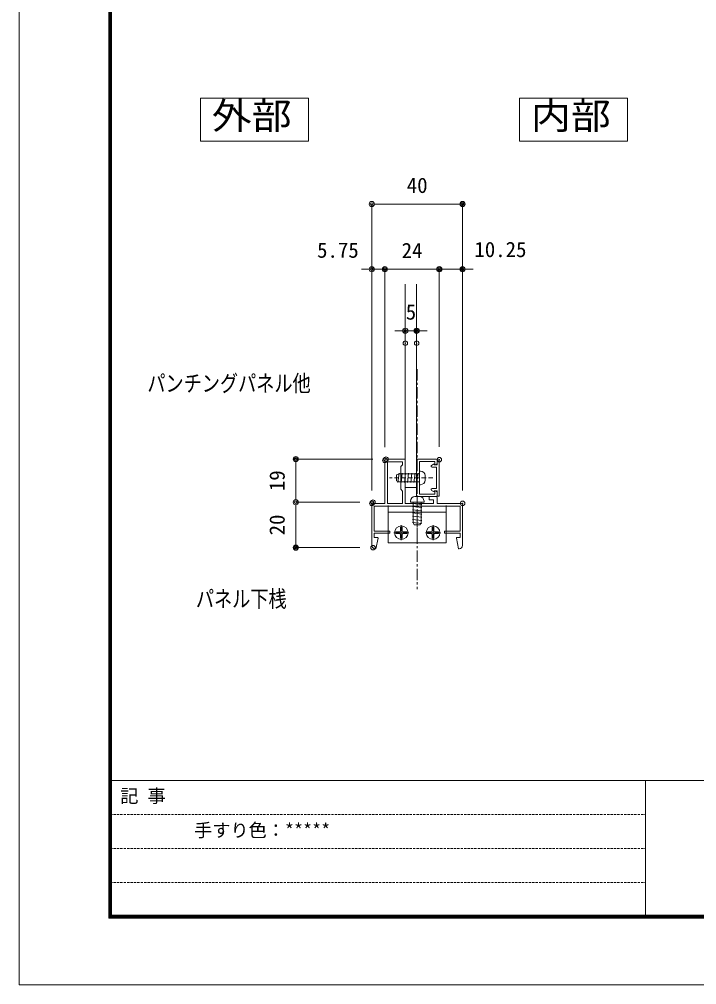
# Model space of a CAD drawing. Units: millimetres, scale not verified. Extents: x -1682 to 1682, y -1188 to 1188.
# Drawn here: x -1682 to -1085, y -1188 to -337 of the extents above; entities that cross this region are included whole.
import ezdxf
from ezdxf.enums import TextEntityAlignment as Align

# ---------------------------------------------------------------- set-up
doc = ezdxf.new("R2010")
doc.units = ezdxf.units.MM
doc.header["$LTSCALE"] = 8
doc.header["$PDMODE"] = 32
doc.header["$PDSIZE"] = 4
doc.linetypes.add('USER1', pattern=[2, 1.25, -0.25, 0.25, -0.25])
doc.linetypes.add('USER3', pattern=[0.375, 0.25, -0.125])
for name, color, linetype, lineweight in [('0-0_0', 7, 'Continuous', 18), ('0-1_DEFPOINTS', 7, 'Continuous', 18), ('0-6_WAKU', 7, 'Continuous', 18), ('0-A_6ﾊｯﾁﾝｸﾞ', 4, 'Continuous', 18), ('0-B_51破線ｱﾙﾐ', 3, 'USER3', 18), ('0-E_3中心線', 2, 'USER1', 18), ('0-F_41ｱﾙﾐ', 6, 'Continuous', 18), ('1-0_1手摺寸法', 3, 'Continuous', 18), ('1-1_42ｱﾙﾐ部品', 6, 'Continuous', 18), ('1-2_P4-12', 7, 'Continuous', 18), ('1-3_CYAN', 4, 'Continuous', 18)]:
    doc.layers.add(name, color=color, linetype=linetype, lineweight=lineweight)
doc.layers.add('0-3_MOJI', color=7, linetype='Continuous')
doc.styles.add('ＭＳ ゴシック', font='')
doc.styles.get('ＭＳ ゴシック').set_extended_font_data('MS Gothic')

# ---------------------------------------------------------------- blocks, each defined once
blk = doc.blocks.new('A$C43F735A4')
at = {"layer": '0-A_6ﾊｯﾁﾝｸﾞ'}
for p, q in [((5, 15.421), (1, 14.952)), ((5, 15.421), (1, 14.952)), ((5, 14.011), (1, 13.542)), ((5, 14.011), (1, 13.542)), ((1.25, 14.993), (1.664, 15.993)), ((1.25, 5.993), (1.25, 14.993)), ((4.336, 15.993), (1.664, 15.993)), ((4.75, 14.993), (4.336, 15.993)), ((4.75, 5.993), (4.75, 14.993)), ((5, 12.602), (1, 12.132)), ((5, 12.602), (1, 12.132)), ((5, 11.192), (1, 10.723)), ((5, 11.192), (1, 10.723)), ((5, 9.782), (1, 9.313)), ((5, 9.782), (1, 9.313)), ((0, 5.493), (0, 5.793)), ((5.8, 5.993), (0.2, 5.993)), ((5, 8.373), (1, 7.904)), ((5, 8.373), (1, 7.904)), ((5, 7.055), (1, 6.586)), ((5, 7.055), (1, 6.586)), ((6, 5.493), (6, 5.793)), ((4, 3.493), (2, 3.493))]:
    blk.add_line(p, q, dxfattribs=at)
for centre, radius, start, end in [((0.2, 5.793), 0.2, 90, 180), ((2, 5.493), 2, 180, 270), ((4, 5.493), 2, 270, 0), ((5.8, 5.793), 0.2, 0, 90)]:
    blk.add_arc(centre, radius, start, end, dxfattribs=at)
at = {"layer": '0-B_51破線ｱﾙﾐ'}
blk.add_line((3, 0), (3, 19.154), dxfattribs=at)
blk = doc.blocks.new('simozanuke')
at = {"layer": '0-A_6ﾊｯﾁﾝｸﾞ'}
for p, q in [((-10.295, -12), (-3.695, -12)), ((-7.87, -11.625), (-9.4, -11.625)), ((-9.4, -12.375), (-9.4, -11.625)), ((-7.87, -12.375), (-9.4, -12.375)), ((-7.37, -9.596), (-7.37, -11.125)), ((-6.62, -9.596), (-7.37, -9.596)), ((-6.995, -15.3), (-6.995, -8.7)), ((-6.62, -9.596), (-6.62, -11.125)), ((-6.12, -11.625), (-4.591, -11.625)), ((-6.12, -12.375), (-4.591, -12.375)), ((-4.591, -12.375), (-4.591, -11.625)), ((10.305, -12), (3.705, -12)), ((6.13, -11.625), (4.6, -11.625)), ((4.6, -12.375), (4.6, -11.625)), ((6.13, -12.375), (4.6, -12.375)), ((6.63, -9.596), (6.63, -11.125)), ((6.63, -9.596), (7.38, -9.596)), ((7.005, -15.3), (7.005, -8.7)), ((7.38, -9.596), (7.38, -11.125)), ((7.88, -11.625), (9.409, -11.625)), ((7.88, -12.375), (9.409, -12.375)), ((9.409, -12.375), (9.409, -11.625)), ((-7.37, -14.404), (-7.37, -12.875)), ((-6.62, -14.404), (-7.37, -14.404)), ((-6.62, -14.404), (-6.62, -12.875)), ((6.63, -14.404), (6.63, -12.875)), ((6.63, -14.404), (7.38, -14.404)), ((7.38, -14.404), (7.38, -12.875))]:
    blk.add_line(p, q, dxfattribs=at)
for centre in [(-6.995, -12), (7.005, -12)]:
    blk.add_circle(centre, 3, dxfattribs=at)
for centre, start, end in [((-7.87, -11.125), 270, 0), ((-7.87, -12.875), 0, 90), ((-6.12, -11.125), 180, 270), ((-6.12, -12.875), 90, 180), ((6.13, -11.125), 270, 0), ((6.13, -12.875), 0, 90), ((7.88, -11.125), 180, 270), ((7.88, -12.875), 90, 180)]:
    blk.add_arc(centre, 0.5, start, end, dxfattribs=at)
at = {"layer": '1-1_42ｱﾙﾐ部品'}
for p, q in [((-12.745, 0), (-12.745, -16.5)), ((12.755, 0), (12.755, -16.5)), ((12.755, -3), (-12.745, -3)), ((12.755, -16.5), (-12.745, -16.5))]:
    blk.add_line(p, q, dxfattribs=at)
blk = doc.blocks.new('_ORIGIN2')
at = {"layer": '0-0_0'}
blk.add_line((-0.5, 0), (-1, 0), dxfattribs=at)
for radius in [0.5, 0.25]:
    blk.add_circle((0, 0), radius, dxfattribs=at)
blk = doc.blocks.new('D65')
at = {"layer": '0-1_DEFPOINTS'}
for p in [(-1296.581, -300.69), (-1217.107, -300.69), (-1228.607, -338.69)]:
    blk.add_point(p, dxfattribs=at)
at = {"layer": '1-0_1手摺寸法', "color": 7}
for p, q in [((-1228.607, -300.69), (-1296.581, -300.69)), ((-1296.581, -334.09), (-1296.581, -305.29)), ((-1240.107, -338.69), (-1296.581, -338.69))]:
    blk.add_line(p, q, dxfattribs=at)
at = {"layer": '1-0_1手摺寸法', "xscale": 4.6, "yscale": 4.6}
for p, rotation in [((-1296.581, -300.69), 90), ((-1296.581, -338.69), 270)]:
    blk.add_blockref('_ORIGIN2', p, dxfattribs=dict(at, rotation=rotation))
at = {"layer": '1-0_1手摺寸法', "color": 7, "style": 'ＭＳ ゴシック'}
blk.add_text('19', height=13.49, rotation=90, dxfattribs=at).set_placement((-1302.331, -328.89), align=Align.BOTTOM_LEFT)
blk = doc.blocks.new('D66')
at = {"layer": '0-1_DEFPOINTS'}
for p in [(-1228.607, -338.69), (-1296.581, -378.69), (-1228.607, -378.69)]:
    blk.add_point(p, dxfattribs=at)
at = {"layer": '1-0_1手摺寸法', "color": 7}
for p, q in [((-1240.107, -338.69), (-1296.581, -338.69)), ((-1296.581, -343.29), (-1296.581, -374.09)), ((-1240.107, -378.69), (-1296.581, -378.69))]:
    blk.add_line(p, q, dxfattribs=at)
at = {"layer": '1-0_1手摺寸法', "xscale": 4.6, "yscale": 4.6}
for p, rotation in [((-1296.581, -338.69), 90), ((-1296.581, -378.69), 270)]:
    blk.add_blockref('_ORIGIN2', p, dxfattribs=dict(at, rotation=rotation))
at = {"layer": '1-0_1手摺寸法', "color": 7, "style": 'ＭＳ ゴシック'}
blk.add_text('20', height=13.49, rotation=90, dxfattribs=at).set_placement((-1302.331, -367.89), align=Align.BOTTOM_LEFT)
blk = doc.blocks.new('D67')
at = {"layer": '0-1_DEFPOINTS'}
for p in [(-1149.607, -75.786), (-1229.607, -339.69), (-1149.607, -339.69)]:
    blk.add_point(p, dxfattribs=at)
at = {"layer": '1-0_1手摺寸法', "color": 7}
for p, q in [((-1229.607, -328.19), (-1229.607, -75.786)), ((-1225.007, -75.786), (-1154.207, -75.786)), ((-1149.607, -328.19), (-1149.607, -75.786))]:
    blk.add_line(p, q, dxfattribs=at)
at = {"layer": '1-0_1手摺寸法', "xscale": 4.6, "yscale": 4.6, "rotation": 180}
blk.add_blockref('_ORIGIN2', (-1229.607, -75.786), dxfattribs=at)
at = {"layer": '1-0_1手摺寸法', "xscale": 4.6, "yscale": 4.6}
blk.add_blockref('_ORIGIN2', (-1149.607, -75.786), dxfattribs=at)
at = {"layer": '1-0_1手摺寸法', "color": 7, "style": 'ＭＳ ゴシック'}
blk.add_text('40', height=13.49, dxfattribs=at).set_placement((-1198.807, -70.036), align=Align.BOTTOM_LEFT)
blk = doc.blocks.new('D68')
at = {"layer": '0-1_DEFPOINTS'}
for p in [(-1170.107, -133.217), (-1218.107, -301.69), (-1170.107, -301.19)]:
    blk.add_point(p, dxfattribs=at)
at = {"layer": '1-0_1手摺寸法', "color": 7}
for p, q in [((-1218.107, -290.19), (-1218.107, -133.217)), ((-1213.507, -133.217), (-1174.707, -133.217)), ((-1170.107, -289.69), (-1170.107, -133.217))]:
    blk.add_line(p, q, dxfattribs=at)
at = {"layer": '1-0_1手摺寸法', "xscale": 4.6, "yscale": 4.6, "rotation": 180}
blk.add_blockref('_ORIGIN2', (-1218.107, -133.217), dxfattribs=at)
at = {"layer": '1-0_1手摺寸法', "xscale": 4.6, "yscale": 4.6}
blk.add_blockref('_ORIGIN2', (-1170.107, -133.217), dxfattribs=at)
at = {"layer": '1-0_1手摺寸法', "color": 7, "style": 'ＭＳ ゴシック'}
blk.add_text('24', height=13.49, dxfattribs=at).set_placement((-1203.307, -127.467), align=Align.BOTTOM_LEFT)
blk = doc.blocks.new('D69')
at = {"layer": '0-1_DEFPOINTS'}
for p in [(-1218.107, -133.217), (-1218.107, -301.69), (-1229.607, -339.69)]:
    blk.add_point(p, dxfattribs=at)
at = {"layer": '1-0_1手摺寸法', "color": 7}
for p, q in [((-1234.207, -133.217), (-1238.807, -133.217)), ((-1229.607, -328.19), (-1229.607, -133.217)), ((-1229.607, -133.217), (-1218.107, -133.217)), ((-1218.107, -290.19), (-1218.107, -133.217)), ((-1213.507, -133.217), (-1208.907, -133.217))]:
    blk.add_line(p, q, dxfattribs=at)
at = {"layer": '1-0_1手摺寸法', "xscale": 4.6, "yscale": 4.6}
blk.add_blockref('_ORIGIN2', (-1229.607, -133.217), dxfattribs=at)
at = {"layer": '1-0_1手摺寸法', "xscale": 4.6, "yscale": 4.6, "rotation": 180}
blk.add_blockref('_ORIGIN2', (-1218.107, -133.217), dxfattribs=at)
at = {"layer": '1-0_1手摺寸法', "color": 7, "style": 'ＭＳ ゴシック'}
blk.add_text('5.75', height=13.49, dxfattribs=at).set_placement((-1277.84, -127.174), align=Align.BOTTOM_LEFT)
blk = doc.blocks.new('D70')
at = {"layer": '0-1_DEFPOINTS'}
for p in [(-1149.607, -133.217), (-1170.107, -301.19), (-1149.607, -339.69)]:
    blk.add_point(p, dxfattribs=at)
at = {"layer": '1-0_1手摺寸法', "color": 7}
for p, q in [((-1174.707, -133.217), (-1179.307, -133.217)), ((-1170.107, -289.69), (-1170.107, -133.217)), ((-1170.107, -133.217), (-1149.607, -133.217)), ((-1149.607, -328.19), (-1149.607, -133.217)), ((-1145.007, -133.217), (-1140.407, -133.217))]:
    blk.add_line(p, q, dxfattribs=at)
at = {"layer": '1-0_1手摺寸法', "xscale": 4.6, "yscale": 4.6}
blk.add_blockref('_ORIGIN2', (-1170.107, -133.217), dxfattribs=at)
at = {"layer": '1-0_1手摺寸法', "xscale": 4.6, "yscale": 4.6, "rotation": 180}
blk.add_blockref('_ORIGIN2', (-1149.607, -133.217), dxfattribs=at)
at = {"layer": '1-0_1手摺寸法', "color": 7, "style": 'ＭＳ ゴシック'}
blk.add_text('10.25', height=13.49, dxfattribs=at).set_placement((-1139.205, -126.574), align=Align.BOTTOM_LEFT)
blk = doc.blocks.new('HK-095')
at = {"layer": '0-F_41ｱﾙﾐ'}
for p, q in [((-10, 16.25), (-9, 16.25)), ((-9, 16.25), (-9, 14)), ((-9, 16), (-9, 14.431)), ((-8.292, 14.022), (-9, 14.431)), ((-9, 14), (-7.75, 14)), ((-8.8, 13), (-6.797, 13)), ((0, 16.5), (-8.5, 16.5)), ((-8, 15.5), (-8, 14.2)), ((-1.2, 15.5), (-8, 15.5)), ((-7.75, 14.1), (-7.75, 14)), ((-7.424, 14.255), (-6.552, 13.751)), ((-1.2, 15.5), (-1.2, 1)), ((0, 16.5), (0, 8.55)), ((0, 8.55), (-0.207, 8.419)), ((0, 8.55), (-0.207, 8.419)), ((0, 7.95), (-0.207, 8.081)), ((0, 7.95), (-0.207, 8.081)), ((0, 7.95), (0, 0)), ((-9, 2.5), (-7.75, 2.5)), ((-8.292, 2.478), (-9, 2.069)), ((-9, 0.5), (-9, 2.069)), ((0, 0), (-8.5, 0)), ((-8, 1), (-8, 2.3)), ((-1.2, 1), (-8, 1)), ((-7.75, 2.4), (-7.75, 2.5)), ((-7.424, 2.245), (-6.552, 2.749))]:
    blk.add_line(p, q, dxfattribs=at)
for points in [[(-10, 16.25), (-10, 0.25), (-9, 0.25)], [(-8.8, 13), (-8.8, 3.5), (-6.797, 3.5)], [(-9, 2.5), (-9, 0.25), (-9, 2.5)]]:
    blk.add_lwpolyline(points, dxfattribs=at)
for centre, radius, start, end in [((-8.5, 16), 0.5, 90, 180), ((-8.2, 14.2), 0.2, 237.42987, 0), ((-7.55, 14.1), 0.2, 50.79295, 180), ((-6.754, 13.402), 0.404, 263.84349, 60.07532), ((-0.1, 8.25), 0.2, 122.33353, 237.66647), ((-0.1, 8.25), 0.2, 122.33353, 237.66647), ((-8.5, 0.5), 0.5, 180, 270), ((-8.2, 2.3), 0.2, 0, 122.57013), ((-7.55, 2.4), 0.2, 180, 309.20705), ((-6.754, 3.098), 0.404, 299.92468, 96.15651)]:
    blk.add_arc(centre, radius, start, end, dxfattribs=at)
blk = doc.blocks.new('HK-093')
at = {"layer": '0-F_41ｱﾙﾐ'}
for p, q in [((5.75, 0), (5.75, 19)), ((6.25, 19.5), (14.75, 19.5)), ((6.95, 18.3), (13.55, 18.3)), ((6.95, 0), (6.95, 18.3)), ((12.75, 16.25), (13.55, 17.05)), ((13.55, 17.05), (13.55, 18.3)), ((14.75, 19.5), (14.75, 11.77)), ((12.75, 6.25), (12.75, 16.25)), ((14.508, 11.35), (14.75, 11.77)), ((14.508, 11.15), (14.75, 10.73)), ((14.75, 10.73), (14.75, 0)), ((12.75, 6.25), (13.55, 5.45)), ((13.55, 5.45), (13.55, 0)), ((5.75, 0), (0.5, 0)), ((13.55, 0), (6.95, 0)), ((19.48, 0), (14.75, 0)), ((19.9, -0.242), (19.48, 0)), ((20.1, -0.242), (20.52, 0)), ((27.25, 0), (20.52, 0)), ((28.25, 3), (25.25, 3)), ((25.25, 3), (25.25, 1.5)), ((25.25, 1.5), (27.25, 1.5)), ((27.25, 1.5), (27.25, 0)), ((28.75, 2.5), (28.75, 0)), ((28.75, 0), (39.5, 0)), ((0, -0.5), (0, -18.5)), ((39, -1.2), (1, -1.2)), ((1, -1.2), (1, -12.2)), ((39, -1.2), (39, -12.2)), ((40, -0.5), (40, -18.5)), ((1, -12.2), (8, -12.2)), ((8, -12.2), (8, -13.2)), ((39, -12.2), (32, -12.2)), ((32, -12.2), (32, -13.2)), ((2.728, -15.359), (1.8, -20)), ((32, -13.2), (39, -13.2)), ((39, -15), (37.566, -15)), ((39, -13.2), (39, -15)), ((1.8, -20), (1.5, -20))]:
    blk.add_line(p, q, dxfattribs=at)
for points in [[(8, -13.2), (1, -13.2), (1, -15), (2.434, -15)], [(37.272, -15.359), (38.2, -20), (38.5, -20)]]:
    blk.add_lwpolyline(points, dxfattribs=at)
for centre, radius, start, end in [((6.25, 19), 0.5, 90, 180), ((14.681, 11.25), 0.2, 150, 210), ((0.5, -0.5), 0.5, 90, 180), ((28.25, 2.5), 0.5, 0, 90), ((39.5, -0.5), 0.5, 0, 90), ((20, -0.069), 0.2, 240, 300), ((2.434, -15.3), 0.3, 348.69007, 90), ((37.566, -15.3), 0.3, 90, 191.30993), ((1.5, -18.5), 1.5, 180, 270), ((38.5, -18.5), 1.5, 270, 0)]:
    blk.add_arc(centre, radius, start, end, dxfattribs=at)
blk = doc.blocks.new('D79')
at = {"layer": '0-1_DEFPOINTS'}
for p in [(-1190.107, -187.48), (-1200.107, -198.484), (-1190.107, -198.484)]:
    blk.add_point(p, dxfattribs=at)
at = {"layer": '1-0_1手摺寸法', "color": 7}
for p, q in [((-1200.107, -186.984), (-1200.107, -187.48)), ((-1190.107, -186.984), (-1190.107, -187.48)), ((-1204.707, -187.48), (-1209.307, -187.48)), ((-1200.107, -187.48), (-1190.107, -187.48)), ((-1185.507, -187.48), (-1180.907, -187.48))]:
    blk.add_line(p, q, dxfattribs=at)
at = {"layer": '1-0_1手摺寸法', "xscale": 4.6, "yscale": 4.6}
blk.add_blockref('_ORIGIN2', (-1200.107, -187.48), dxfattribs=at)
at = {"layer": '1-0_1手摺寸法', "xscale": 4.6, "yscale": 4.6, "rotation": 180}
blk.add_blockref('_ORIGIN2', (-1190.107, -187.48), dxfattribs=at)
at = {"layer": '1-0_1手摺寸法', "color": 7, "style": 'ＭＳ ゴシック'}
blk.add_text('5', height=13.49, dxfattribs=at).set_placement((-1199.707, -181.73), align=Align.BOTTOM_LEFT)

msp = doc.modelspace()

# ---------------------------------------------------------------- linework, layer by layer
at = {"layer": '0-1_DEFPOINTS', "color": 5}
for p, q in [((-1682, 1188), (-1682, -1188)), ((-1682, -1188), (1682, -1188))]:
    msp.add_line(p, q, dxfattribs=at)
at = {"layer": '0-6_WAKU'}
for p, q in [((-1603.2, 1133.2), (-1603.2, -1129.2)), ((-1602.6, 1132.6), (-1602.6, -1128.6)), ((-1602, 1132), (-1602, -1128)), ((-1601.4, 1131.4), (-1601.4, -1127.4)), ((-1600.8, 1130.8), (-1600.8, -1126.8)), ((-1602, -1008), (1598, -1008)), ((-1130, -1008), (-1130, -1128)), ((-1603.2, -1129.2), (1599.2, -1129.2)), ((-1602.6, -1128.6), (1598.6, -1128.6)), ((-1602, -1128), (1598, -1128)), ((-1601.4, -1127.4), (1597.4, -1127.4)), ((-1600.8, -1126.8), (1596.8, -1126.8))]:
    msp.add_line(p, q, dxfattribs=at)
at = {"layer": '0-6_WAKU', "linetype": 'USER3'}
for p, q in [((-1602, -1038), (-1130, -1038)), ((-1602, -1068), (-1130, -1068)), ((-1602, -1098), (-1130, -1098))]:
    msp.add_line(p, q, dxfattribs=at)
at = {"layer": '0-E_3中心線'}
msp.add_line((-1331.346, -645.223), (-1331.346, -839.27), dxfattribs=at)
at = {"layer": '1-2_P4-12'}
for p, q in [((-1522.452, -406.31), (-1522.452, -444.32)), ((-1241.211, -406.31), (-1241.211, -444.32))]:
    msp.add_line(p, q, dxfattribs=at)
for points in [[(-1522.452, -444.32), (-1427.126, -444.32), (-1427.126, -406.31), (-1522.452, -406.31)], [(-1241.211, -444.32), (-1145.885, -444.32), (-1145.885, -406.31), (-1241.211, -406.31)]]:
    msp.add_lwpolyline(points, dxfattribs=at)
at = {"layer": '1-3_CYAN'}
msp.add_line((-1341.846, -749.632), (-1341.846, -570.29), dxfattribs=at)
msp.add_lwpolyline([(-1331.846, -570.29), (-1331.846, -749.632), (-1341.846, -749.632)], dxfattribs=at)

# ---------------------------------------------------------------- block references
at = {"layer": '0-3_MOJI', "xscale": -2, "yscale": 2}
for p, rotation in [((-1317.461, -735.132), 90), ((-1337.346, -750.647), 180)]:
    msp.add_blockref('A$C43F735A4', p, dxfattribs=dict(at, rotation=rotation))
at = {"layer": '0-F_41ｱﾙﾐ', "xscale": 2, "yscale": 2}
msp.add_blockref('simozanuke', (-1331.346, -765.481), dxfattribs=at)
at = {"layer": '1-0_1手摺寸法'}
for name in ['D67', 'D69', 'D68', 'D70', 'D79', 'D65', 'D66']:
    msp.add_blockref(name, (-141.739, -423.942), dxfattribs=at)
at = {"layer": '1-0_1手摺寸法', "xscale": 2, "yscale": 2}
msp.add_blockref('HK-093', (-1371.346, -763.632), dxfattribs=at)
at = {"layer": '1-0_1手摺寸法', "xscale": 2, "yscale": 2, "rotation": 180}
msp.add_blockref('HK-095', (-1331.846, -724.632), dxfattribs=at)

# ---------------------------------------------------------------- texts
at = {"layer": '0-0_0', "style": 'ＭＳ ゴシック', "width": 0.8}
for s, p in [('パンチングパネル他', (-1569.177, -669.508)), ('パネル下桟', (-1526.358, -859.492))]:
    msp.add_text(s, height=14.66, dxfattribs=at).set_placement(p, align=Align.BOTTOM_LEFT)
at = {"layer": '0-3_MOJI', "style": 'ＭＳ ゴシック'}
for s, p in [('記 事', (-1593.006, -1030.962)), ('手すり色：*****', (-1527.914, -1061.21))]:
    msp.add_text(s, height=11.73, dxfattribs=at).set_placement(p, align=Align.BOTTOM_LEFT)
at = {"layer": '1-2_P4-12', "style": 'ＭＳ ゴシック', "width": 1.1}
for s, p in [('外部', (-1512.392, -440.688)), ('内部', (-1231.151, -440.687))]:
    msp.add_text(s, height=23.46, dxfattribs=at).set_placement(p, align=Align.BOTTOM_LEFT)

doc.saveas('drawing.dxf')
